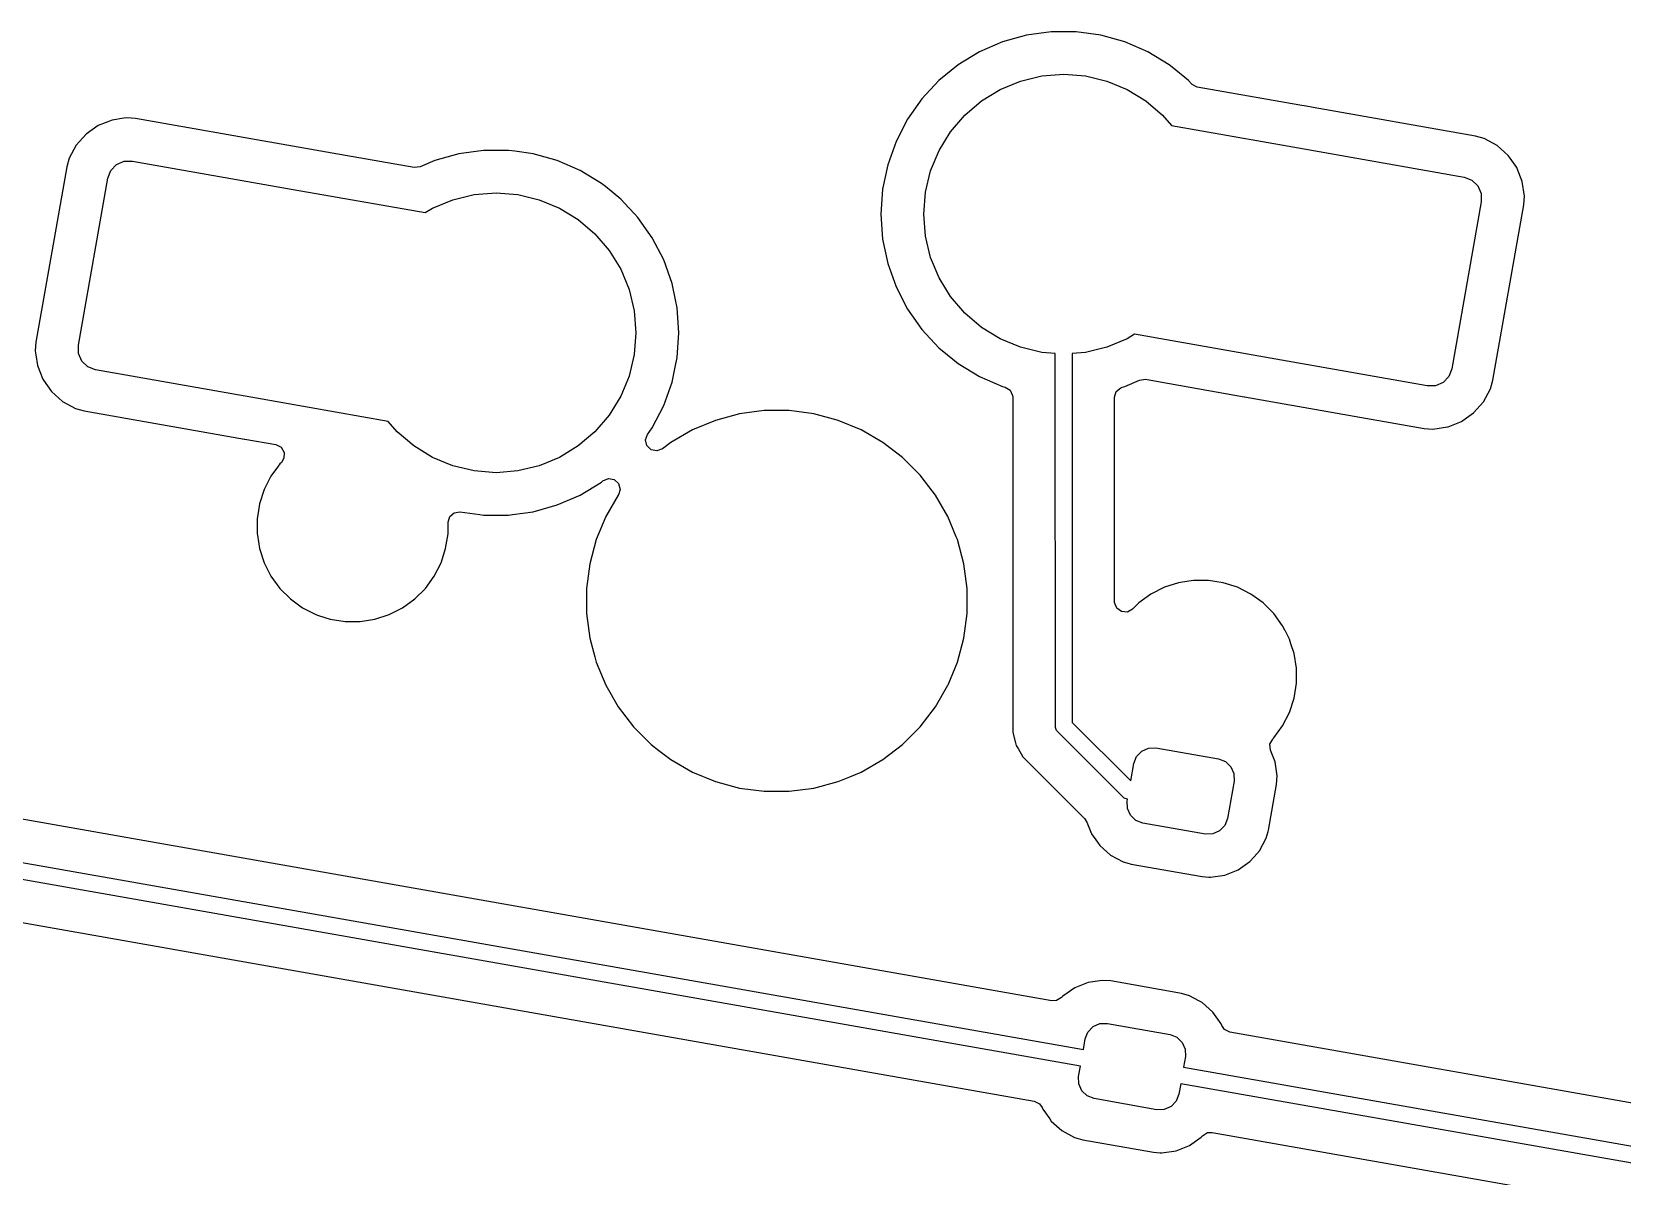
# Model space of a CAD drawing. Header units: millimetres. Extents: x 46 to 4458, y 59 to 1499.
# Drawn here: x 1763.87 to 1782.63, y 894.97 to 908.46 of the extents above; entities that cross this region are included whole.
import ezdxf

# ---------------------------------------------------------------- set-up
doc = ezdxf.new("R2010")
doc.units = ezdxf.units.MM
doc.layers.add('BLACK', color=7, linetype='Continuous')

msp = doc.modelspace()

# ---------------------------------------------------------------- linework, layer by layer
at = {"layer": 'BLACK', "linetype": 'Continuous'}
for p, q in [((1775.60228, 908.42327), (1775.31899, 908.34389)), ((1775.89374, 908.46333), (1775.60228, 908.42327)), ((1775.60228, 908.42327), (1775.60228, 908.42327)), ((1776.18793, 908.46333), (1775.89374, 908.46333)), ((1775.89374, 908.46333), (1775.89374, 908.46333)), ((1776.18794, 908.46333), (1776.18793, 908.46333)), ((1776.33366, 908.4433), (1776.18794, 908.46333)), ((1776.47939, 908.42327), (1776.33366, 908.4433)), ((1776.4794, 908.42327), (1776.47939, 908.42327)), ((1776.47939, 908.42327), (1776.47939, 908.42327)), ((1776.76268, 908.34389), (1776.4794, 908.42327)), ((1775.04916, 908.22669), (1774.79779, 908.07383)), ((1775.31899, 908.34389), (1775.04916, 908.22669)), ((1775.04916, 908.22669), (1775.04916, 908.22669)), ((1777.03251, 908.22669), (1776.76268, 908.34389)), ((1777.03252, 908.22669), (1777.03251, 908.22669)), ((1777.28388, 908.07383), (1777.03252, 908.22669)), ((1774.79779, 908.07383), (1774.56958, 907.88817)), ((1777.28389, 908.07383), (1777.28388, 908.07383)), ((1777.28388, 908.07383), (1777.28388, 908.07383)), ((1777.31872, 908.04549), (1777.28389, 908.07383)), ((1777.51209, 907.88817), (1777.31872, 908.04549)), ((1774.56958, 907.88817), (1774.36877, 907.67315)), ((1775.29175, 907.78299), (1775.53096, 907.88207)), ((1775.53096, 907.88207), (1775.78272, 907.94251)), ((1775.78272, 907.94251), (1776.04084, 907.96283)), ((1776.04084, 907.96283), (1776.29895, 907.94251)), ((1776.29895, 907.94251), (1776.55071, 907.88207)), ((1776.55071, 907.88207), (1776.78992, 907.78299)), ((1777.5121, 907.88816), (1777.51209, 907.88817)), ((1777.51209, 907.88817), (1777.51209, 907.88817)), ((1777.54783, 907.8499), (1777.5121, 907.88816)), ((1777.55431, 907.84345), (1777.54783, 907.8499)), ((1777.61692, 907.81243), (1777.55431, 907.84345)), ((1778.82627, 907.59919), (1777.61692, 907.81243)), ((1774.36877, 907.67315), (1774.19912, 907.43281)), ((1774.87411, 907.47955), (1775.07099, 907.64771)), ((1775.07099, 907.64771), (1775.29175, 907.78299)), ((1776.78992, 907.78299), (1777.01068, 907.64771)), ((1777.01068, 907.64771), (1777.20756, 907.47955)), ((1764.9577, 907.44354), (1764.81882, 907.42319)), ((1764.99242, 907.44862), (1764.9577, 907.44354)), ((1765.09546, 907.44111), (1764.99242, 907.44862)), ((1764.99242, 907.44862), (1764.99242, 907.44862)), ((1767.21225, 907.06787), (1765.09546, 907.44111)), ((1774.19911, 907.43281), (1774.06376, 907.17159)), ((1774.19912, 907.43281), (1774.19911, 907.43281)), ((1774.70596, 907.28267), (1774.87411, 907.47955)), ((1777.20756, 907.47955), (1777.3113, 907.35809)), ((1778.90145, 907.58593), (1778.82627, 907.59919)), ((1778.98157, 907.5718), (1778.90145, 907.58593)), ((1778.98158, 907.5718), (1778.98157, 907.5718)), ((1780.89955, 907.23361), (1778.98158, 907.5718)), ((1764.51207, 907.25779), (1764.39544, 907.12673)), ((1764.65578, 907.35842), (1764.51207, 907.25779)), ((1764.81882, 907.42319), (1764.65578, 907.35842)), ((1774.57068, 907.06191), (1774.70596, 907.28267)), ((1777.3113, 907.35809), (1778.74454, 907.10538)), ((1764.39544, 907.12673), (1764.31217, 906.97231)), ((1767.21282, 907.06777), (1767.21225, 907.06787)), ((1767.21225, 907.06787), (1767.21225, 907.06787)), ((1767.21283, 907.06777), (1767.21282, 907.06777)), ((1767.41322, 907.03243), (1767.21283, 907.06777)), ((1769.19914, 907.06458), (1768.90769, 907.02452)), ((1769.49334, 907.06458), (1769.19914, 907.06458)), ((1769.19914, 907.06458), (1769.19914, 907.06458)), ((1769.56925, 907.05415), (1769.49334, 907.06458)), ((1769.49334, 907.06458), (1769.49334, 907.06458)), ((1769.7848, 907.02452), (1769.56925, 907.05415)), ((1774.06376, 907.17159), (1773.96525, 906.89439)), ((1774.47159, 906.82271), (1774.57068, 907.06191)), ((1778.74454, 907.10538), (1778.74454, 907.10538)), ((1778.74454, 907.10538), (1780.76339, 906.7494)), ((1780.89956, 907.23361), (1780.89955, 907.23361)), ((1780.99896, 907.20542), (1780.89956, 907.23361)), ((1781.15338, 907.12215), (1780.99896, 907.20542)), ((1781.28444, 907.00552), (1781.15338, 907.12215)), ((1781.15338, 907.12215), (1781.15338, 907.12215)), ((1781.15338, 907.12215), (1781.15338, 907.12215)), ((1781.15338, 907.12215), (1781.15338, 907.12215)), ((1764.28398, 906.8729), (1763.91932, 904.80479)), ((1764.31217, 906.9723), (1764.28398, 906.87292)), ((1764.28398, 906.87292), (1764.28398, 906.8729)), ((1764.31217, 906.97231), (1764.31217, 906.9723)), ((1764.80355, 906.82766), (1764.871, 906.89812)), ((1764.871, 906.89812), (1764.96028, 906.9374)), ((1764.96028, 906.9374), (1765.05781, 906.93953)), ((1765.05781, 906.93953), (1766.95356, 906.60526)), ((1768.38088, 906.86181), (1767.41322, 907.03243)), ((1768.45182, 906.87019), (1768.38249, 906.86153)), ((1768.6244, 906.94515), (1768.45182, 906.87019)), ((1768.90768, 907.02452), (1768.6244, 906.94515)), ((1768.90769, 907.02452), (1768.90768, 907.02452)), ((1770.06809, 906.94515), (1769.7848, 907.02452)), ((1769.7848, 907.02452), (1769.7848, 907.02452)), ((1769.7848, 907.02452), (1769.7848, 907.02452)), ((1770.33792, 906.82795), (1770.06809, 906.94515)), ((1773.96524, 906.89437), (1773.90539, 906.60634)), ((1773.96525, 906.89439), (1773.96524, 906.89437)), ((1781.3077, 906.97231), (1781.28444, 907.00552)), ((1781.28444, 907.00552), (1781.28444, 907.00552)), ((1781.38507, 906.86181), (1781.3077, 906.97231)), ((1764.4209, 904.76713), (1764.76819, 906.73674)), ((1764.76819, 906.73674), (1764.80355, 906.82766)), ((1768.38249, 906.86153), (1768.38088, 906.86181)), ((1770.33792, 906.82794), (1770.33792, 906.82795)), ((1770.58929, 906.67508), (1770.33792, 906.82794)), ((1774.41115, 906.57095), (1774.47159, 906.82271)), ((1780.76339, 906.7494), (1780.85431, 906.71404)), ((1780.85431, 906.71404), (1780.92477, 906.64659)), ((1781.38858, 906.85296), (1781.38507, 906.86181)), ((1781.44984, 906.69877), (1781.38858, 906.85296)), ((1781.44984, 906.69876), (1781.44984, 906.69877)), ((1781.47527, 906.52517), (1781.44984, 906.69876)), ((1781.44984, 906.69876), (1781.44984, 906.69876)), ((1766.95356, 906.60526), (1766.95356, 906.60526)), ((1766.95356, 906.60526), (1768.50998, 906.33082)), ((1768.83636, 906.48333), (1769.08812, 906.54377)), ((1769.08812, 906.54377), (1769.34624, 906.56408)), ((1769.34624, 906.56408), (1769.60436, 906.54377)), ((1769.60436, 906.54377), (1769.85612, 906.48333)), ((1770.6358, 906.63724), (1770.58929, 906.67508)), ((1770.58929, 906.67508), (1770.58929, 906.67508)), ((1770.58929, 906.67508), (1770.58929, 906.67508)), ((1770.8175, 906.48942), (1770.6358, 906.63724)), ((1773.90539, 906.60634), (1773.88531, 906.31283)), ((1773.90539, 906.60634), (1773.90539, 906.60634)), ((1774.39084, 906.31283), (1774.41115, 906.57095)), ((1780.92477, 906.64659), (1780.96405, 906.55731)), ((1780.96405, 906.55731), (1780.96618, 906.45978)), ((1781.46776, 906.42212), (1781.47527, 906.52517)), ((1768.50998, 906.33082), (1768.59716, 906.38424)), ((1768.59716, 906.38424), (1768.83636, 906.48333)), ((1769.85612, 906.48333), (1770.09533, 906.38424)), ((1770.09533, 906.38424), (1770.31609, 906.24896)), ((1770.91186, 906.38839), (1770.8175, 906.48942)), ((1770.8175, 906.48942), (1770.8175, 906.48942)), ((1770.8175, 906.48942), (1770.8175, 906.48942)), ((1770.98242, 906.31283), (1770.91186, 906.38839)), ((1771.01831, 906.27441), (1770.98242, 906.31283)), ((1773.88531, 906.31283), (1773.90539, 906.01932)), ((1774.41115, 906.05471), (1774.39084, 906.31283)), ((1780.96618, 906.45978), (1780.61889, 904.49017)), ((1781.1031, 904.35401), (1781.46776, 906.42212)), ((1770.31609, 906.24896), (1770.51297, 906.08081)), ((1771.18796, 906.03407), (1771.01831, 906.27441)), ((1770.51297, 906.08081), (1770.68112, 905.88393)), ((1771.18796, 906.03406), (1771.18796, 906.03407)), ((1771.32331, 905.77285), (1771.18796, 906.03406)), ((1771.18796, 906.03406), (1771.18796, 906.03406)), ((1773.90539, 906.01932), (1773.90539, 906.01932)), ((1773.90539, 906.01932), (1773.96524, 905.73129)), ((1774.47159, 905.80295), (1774.41115, 906.05471)), ((1770.68112, 905.88393), (1770.8164, 905.66317)), ((1771.37523, 905.62678), (1771.32331, 905.77285)), ((1774.57068, 905.56374), (1774.47159, 905.80295)), ((1770.8164, 905.66317), (1770.91548, 905.42396)), ((1771.42183, 905.49564), (1771.37523, 905.62678)), ((1773.96524, 905.73129), (1773.96525, 905.73127)), ((1773.96525, 905.73127), (1774.06376, 905.45407)), ((1774.70596, 905.34298), (1774.57068, 905.56374)), ((1770.91548, 905.42396), (1770.97593, 905.1722)), ((1771.42184, 905.49563), (1771.42183, 905.49564)), ((1771.46192, 905.30273), (1771.42184, 905.49563)), ((1774.06376, 905.45407), (1774.19911, 905.19285)), ((1771.48169, 905.20759), (1771.46192, 905.30273)), ((1771.50177, 904.91408), (1771.48169, 905.20759)), ((1774.19911, 905.19285), (1774.19912, 905.19285)), ((1774.19912, 905.19285), (1774.36877, 904.95251)), ((1774.87411, 905.1461), (1774.70596, 905.34298)), ((1770.97593, 905.1722), (1770.99624, 904.91408)), ((1775.07099, 904.97795), (1774.87411, 905.1461)), ((1763.91932, 904.80478), (1763.91181, 904.70174)), ((1763.91932, 904.80479), (1763.91932, 904.80478)), ((1770.99624, 904.91408), (1770.97593, 904.65597)), ((1771.48169, 904.62057), (1771.50177, 904.91408)), ((1774.36877, 904.95251), (1774.56958, 904.73749)), ((1775.29175, 904.84267), (1775.07099, 904.97795)), ((1775.53096, 904.74359), (1775.29175, 904.84267)), ((1776.78992, 904.84267), (1776.55071, 904.74359)), ((1776.8771, 904.89609), (1776.78992, 904.84267)), ((1778.4089, 904.62599), (1776.8771, 904.89609)), ((1763.91181, 904.70174), (1763.91181, 904.70174)), ((1763.91181, 904.70174), (1763.9187, 904.65468)), ((1763.9187, 904.65468), (1763.93724, 904.52815)), ((1764.42302, 904.66961), (1764.4209, 904.76713)), ((1764.46231, 904.58032), (1764.42302, 904.66961)), ((1770.97593, 904.65597), (1770.91548, 904.4042)), ((1771.4584, 904.50851), (1771.48169, 904.62057)), ((1774.56958, 904.73749), (1774.6714, 904.65466)), ((1774.6714, 904.65466), (1774.79779, 904.55183)), ((1775.78272, 904.68314), (1775.53096, 904.74359)), ((1775.94136, 904.67066), (1775.78272, 904.68314)), ((1775.94276, 900.26078), (1775.94136, 904.67066)), ((1776.29895, 904.68314), (1776.13944, 904.67059)), ((1776.13944, 904.67059), (1776.14082, 900.31916)), ((1776.55071, 904.74359), (1776.29895, 904.68314)), ((1780.32927, 904.28738), (1778.4089, 904.62599)), ((1778.4089, 904.62599), (1778.4089, 904.62599)), ((1763.93724, 904.52815), (1764.00199, 904.36515)), ((1764.53277, 904.51287), (1764.46231, 904.58032)), ((1764.62369, 904.47751), (1764.53277, 904.51287)), ((1766.51944, 904.14324), (1764.62369, 904.47751)), ((1771.42184, 904.33254), (1771.4584, 904.50851)), ((1774.79779, 904.55183), (1774.79779, 904.55183)), ((1774.79779, 904.55183), (1774.79779, 904.55183)), ((1774.79779, 904.55183), (1775.04916, 904.39897)), ((1780.61889, 904.49017), (1780.58353, 904.39926)), ((1764.00199, 904.36515), (1764.00201, 904.3651)), ((1764.00201, 904.3651), (1764.00977, 904.35402)), ((1764.00977, 904.35402), (1764.10264, 904.22139)), ((1770.91548, 904.4042), (1770.8164, 904.165)), ((1771.32331, 904.05532), (1771.42183, 904.33253)), ((1771.42183, 904.33253), (1771.42184, 904.33254)), ((1771.42183, 904.33253), (1771.42183, 904.33253)), ((1775.04916, 904.39897), (1775.04916, 904.39897)), ((1775.04916, 904.39897), (1775.31899, 904.28176)), ((1775.31899, 904.28176), (1775.34979, 904.27313)), ((1775.34979, 904.27313), (1775.40903, 904.23609)), ((1776.66102, 904.22077), (1776.71383, 904.26653)), ((1776.71383, 904.26653), (1776.73188, 904.27313)), ((1776.73188, 904.27313), (1776.76268, 904.28176)), ((1776.76268, 904.28176), (1776.93526, 904.35673)), ((1776.93526, 904.35673), (1777.00459, 904.36538)), ((1777.00459, 904.36538), (1777.00619, 904.36511)), ((1777.00619, 904.36511), (1777.06913, 904.35401)), ((1777.06913, 904.35401), (1778.16796, 904.16026)), ((1780.42679, 904.28951), (1780.32927, 904.28738)), ((1780.51608, 904.32879), (1780.42679, 904.28951)), ((1780.58353, 904.39926), (1780.51608, 904.32879)), ((1780.99164, 904.10018), (1781.07491, 904.25461)), ((1781.07491, 904.25461), (1781.1031, 904.35401)), ((1764.10264, 904.22139), (1764.10264, 904.22139)), ((1764.10264, 904.22139), (1764.23369, 904.10476)), ((1764.23369, 904.10476), (1764.23369, 904.10476)), ((1764.23369, 904.10476), (1764.2337, 904.10476)), ((1764.2337, 904.10476), (1764.2337, 904.10476)), ((1764.2337, 904.10476), (1764.38812, 904.02149)), ((1768.07578, 903.86882), (1766.51944, 904.14324)), ((1766.51944, 904.14324), (1766.51944, 904.14324)), ((1770.8164, 904.165), (1770.68112, 903.94424)), ((1771.18796, 903.79411), (1771.32331, 904.05532)), ((1775.40903, 904.23609), (1775.43885, 904.1729)), ((1775.43885, 904.1729), (1775.44034, 904.15373)), ((1775.44034, 904.15373), (1775.44034, 900.36696)), ((1776.64134, 904.15373), (1776.66102, 904.22077)), ((1776.64134, 901.74122), (1776.64134, 904.15373)), ((1778.16796, 904.16026), (1778.16797, 904.16025)), ((1778.16797, 904.16025), (1778.17425, 904.15915)), ((1778.17425, 904.15915), (1778.17426, 904.15914)), ((1778.17426, 904.15914), (1780.29161, 903.7858)), ((1780.87501, 903.96912), (1780.99164, 904.10018)), ((1764.38812, 904.02149), (1764.48753, 903.9933)), ((1764.48753, 903.9933), (1766.37909, 903.65977)), ((1768.17952, 903.74736), (1768.07578, 903.86882)), ((1770.68112, 903.94424), (1770.51297, 903.74736)), ((1771.9343, 903.88092), (1771.6625, 903.76834)), ((1772.2185, 903.95707), (1771.9343, 903.88092)), ((1772.51018, 903.99547), (1772.2185, 903.95707)), ((1772.51019, 903.99547), (1772.51018, 903.99547)), ((1772.51018, 903.99547), (1772.51018, 903.99547)), ((1772.8044, 903.99547), (1772.51019, 903.99547)), ((1772.80441, 903.99547), (1772.8044, 903.99547)), ((1772.8044, 903.99547), (1772.8044, 903.99547)), ((1773.09609, 903.95707), (1772.80441, 903.99547)), ((1773.36825, 903.88414), (1773.09609, 903.95707)), ((1773.09609, 903.95707), (1773.09609, 903.95707)), ((1773.09609, 903.95707), (1773.09609, 903.95707)), ((1773.38029, 903.88092), (1773.36825, 903.88414)), ((1773.65209, 903.76834), (1773.38029, 903.88092)), ((1780.57425, 903.8061), (1780.7313, 903.86849)), ((1780.7313, 903.86849), (1780.79256, 903.91139)), ((1780.79256, 903.91139), (1780.87501, 903.96912)), ((1768.3764, 903.5792), (1768.17952, 903.74736)), ((1770.51297, 903.74736), (1770.31609, 903.5792)), ((1771.11013, 903.65155), (1771.13261, 903.71568)), ((1771.13261, 903.71568), (1771.18796, 903.79411)), ((1771.66248, 903.76833), (1771.4077, 903.62123)), ((1771.6625, 903.76834), (1771.66248, 903.76833)), ((1773.6521, 903.76833), (1773.65209, 903.76834)), ((1773.90688, 903.62123), (1773.6521, 903.76833)), ((1780.29161, 903.7858), (1780.39466, 903.77829)), ((1780.39466, 903.77829), (1780.56825, 903.80372)), ((1780.56825, 903.80372), (1780.57425, 903.8061)), ((1766.37909, 903.65977), (1766.3791, 903.65977)), ((1766.3791, 903.65977), (1766.38538, 903.65866)), ((1766.38538, 903.65866), (1766.38538, 903.65866)), ((1766.38538, 903.65866), (1766.74829, 903.59467)), ((1766.74829, 903.59467), (1766.81089, 903.56364)), ((1766.81089, 903.56364), (1766.84678, 903.5037)), ((1766.84678, 903.5037), (1766.84457, 903.43386)), ((1768.59716, 903.44392), (1768.3764, 903.5792)), ((1770.31609, 903.5792), (1770.09533, 903.44392)), ((1771.12579, 903.58346), (1771.11013, 903.65155)), ((1771.17578, 903.53465), (1771.12579, 903.58346)), ((1771.24423, 903.52061), (1771.17578, 903.53465)), ((1771.3094, 903.5458), (1771.24423, 903.52061)), ((1771.4077, 903.62123), (1771.3094, 903.5458)), ((1771.4077, 903.62123), (1771.4077, 903.62123)), ((1773.90689, 903.62123), (1773.90688, 903.62123)), ((1773.90688, 903.62123), (1773.90688, 903.62123)), ((1773.9069, 903.62122), (1773.90689, 903.62123)), ((1774.1403, 903.44212), (1773.9069, 903.62122)), ((1773.9069, 903.62122), (1773.9069, 903.62122)), ((1766.77027, 903.33102), (1766.69186, 903.2231)), ((1766.79599, 903.36642), (1766.77027, 903.33102)), ((1766.81444, 903.38487), (1766.79599, 903.36642)), ((1766.79599, 903.36642), (1766.79599, 903.36642)), ((1766.79599, 903.36642), (1766.79599, 903.36642)), ((1766.84457, 903.43386), (1766.81444, 903.38487)), ((1768.83636, 903.34484), (1768.59716, 903.44392)), ((1769.08812, 903.2844), (1768.83636, 903.34484)), ((1769.85612, 903.34484), (1769.60436, 903.2844)), ((1770.09533, 903.44392), (1769.85612, 903.34484)), ((1774.14031, 903.44212), (1774.1403, 903.44212)), ((1774.34834, 903.23409), (1774.14031, 903.44212)), ((1766.69186, 903.2231), (1766.61143, 903.06525)), ((1769.34624, 903.26408), (1769.08812, 903.2844)), ((1769.60436, 903.2844), (1769.34624, 903.26408)), ((1770.33792, 903.00022), (1770.58929, 903.15308)), ((1770.58929, 903.15308), (1770.60688, 903.1674)), ((1770.60688, 903.1674), (1770.6713, 903.19443)), ((1770.6713, 903.19443), (1770.74012, 903.18235)), ((1770.74012, 903.18235), (1770.79148, 903.13498)), ((1770.79148, 903.13498), (1770.80908, 903.06736)), ((1774.34834, 903.23408), (1774.34834, 903.23409)), ((1774.45069, 903.10071), (1774.34834, 903.23408)), ((1766.61143, 903.06524), (1766.55668, 902.89676)), ((1766.61143, 903.06525), (1766.61143, 903.06524)), ((1770.06808, 902.88302), (1770.33792, 903.00022)), ((1770.78714, 903.00068), (1770.64003, 902.74588)), ((1770.78825, 903.00233), (1770.78714, 903.00068)), ((1770.78844, 903.00292), (1770.78825, 903.00233)), ((1770.78917, 903.00418), (1770.78844, 903.00292)), ((1770.80908, 903.06736), (1770.78889, 903.00434)), ((1770.78889, 903.00434), (1770.78917, 903.00418)), ((1774.52745, 903.00067), (1774.45069, 903.10071)), ((1774.52745, 903.00066), (1774.52745, 903.00067)), ((1774.67455, 902.74588), (1774.52745, 903.00066)), ((1766.54006, 902.79178), (1766.52897, 902.72178)), ((1766.55668, 902.89676), (1766.54006, 902.79178)), ((1768.77997, 902.67899), (1768.79965, 902.74603)), ((1768.79965, 902.74603), (1768.85246, 902.79178)), ((1768.85246, 902.79178), (1768.92085, 902.80183)), ((1768.92085, 902.80183), (1769.15329, 902.76988)), ((1769.15329, 902.76988), (1769.19914, 902.76358)), ((1769.19914, 902.76358), (1769.19914, 902.76358)), ((1769.19914, 902.76358), (1769.49334, 902.76358)), ((1769.49334, 902.76358), (1769.53919, 902.76988)), ((1769.53919, 902.76988), (1769.7848, 902.80364)), ((1769.7848, 902.80364), (1770.06808, 902.88302)), ((1770.64003, 902.74587), (1770.52744, 902.47407)), ((1770.64003, 902.74588), (1770.64003, 902.74587)), ((1774.67456, 902.74587), (1774.67455, 902.74588)), ((1774.77402, 902.50575), (1774.67456, 902.74587)), ((1766.52897, 902.72178), (1766.52897, 902.54463)), ((1768.77997, 902.54463), (1768.77997, 902.67899)), ((1766.52897, 902.54463), (1766.53184, 902.52648)), ((1766.53184, 902.52648), (1766.55668, 902.36965)), ((1766.55668, 902.36965), (1766.61143, 902.20117)), ((1768.69751, 902.20116), (1768.75226, 902.36965)), ((1768.75226, 902.36965), (1768.77997, 902.54463)), ((1770.52744, 902.47407), (1770.45129, 902.18987)), ((1774.78714, 902.47406), (1774.77402, 902.50575)), ((1774.86329, 902.18987), (1774.78714, 902.47406)), ((1766.61143, 902.20117), (1766.61143, 902.20116)), ((1766.61143, 902.20116), (1766.68049, 902.06563)), ((1768.61708, 902.04331), (1768.69751, 902.20116)), ((1770.45129, 902.18987), (1770.41289, 901.89819)), ((1774.90169, 901.89818), (1774.86329, 902.18987)), ((1766.68049, 902.06563), (1766.69186, 902.04331)), ((1766.69186, 902.04331), (1766.79599, 901.89999)), ((1768.51295, 901.89999), (1768.61708, 902.04331)), ((1777.57154, 901.99444), (1777.5154, 901.98555)), ((1777.74869, 901.99444), (1777.57154, 901.99444)), ((1777.8234, 901.98261), (1777.74869, 901.99444)), ((1766.79599, 901.89999), (1766.92126, 901.77472)), ((1768.38768, 901.77472), (1768.51295, 901.89999)), ((1770.41289, 901.89819), (1770.41289, 901.89817)), ((1770.41289, 901.89817), (1770.41289, 901.60397)), ((1774.90169, 901.60397), (1774.90169, 901.89818)), ((1777.07022, 901.83155), (1776.99701, 901.77836)), ((1777.22807, 901.91198), (1777.07022, 901.83155)), ((1777.22808, 901.91198), (1777.22807, 901.91198)), ((1777.39656, 901.96672), (1777.22808, 901.91198)), ((1777.5154, 901.98555), (1777.39656, 901.96672)), ((1777.92367, 901.96672), (1777.8234, 901.98261)), ((1778.09215, 901.91198), (1777.92367, 901.96672)), ((1778.09216, 901.91198), (1778.09215, 901.91198)), ((1778.25001, 901.83155), (1778.09216, 901.91198)), ((1778.39333, 901.72742), (1778.25001, 901.83155)), ((1766.92126, 901.77472), (1767.06458, 901.67059)), ((1767.06458, 901.67059), (1767.11799, 901.64337)), ((1767.11799, 901.64337), (1767.22243, 901.59016)), ((1768.08651, 901.59016), (1768.24436, 901.67059)), ((1768.24436, 901.67059), (1768.38768, 901.77472)), ((1776.64165, 901.73237), (1776.64134, 901.74122)), ((1776.66607, 901.66691), (1776.64165, 901.73237)), ((1776.722, 901.62504), (1776.66607, 901.66691)), ((1776.79169, 901.62005), (1776.722, 901.62504)), ((1776.85302, 901.65354), (1776.79169, 901.62005)), ((1776.9269, 901.72742), (1776.85302, 901.65354)), ((1776.99701, 901.77836), (1776.9269, 901.72742)), ((1776.9269, 901.72742), (1776.9269, 901.72742)), ((1776.9269, 901.72742), (1776.9269, 901.72742)), ((1778.5186, 901.60215), (1778.39333, 901.72742)), ((1767.22243, 901.59016), (1767.22243, 901.59016)), ((1767.22243, 901.59016), (1767.25345, 901.58008)), ((1767.25345, 901.58008), (1767.39091, 901.53542)), ((1767.39091, 901.53542), (1767.56589, 901.5077)), ((1767.56589, 901.5077), (1767.56589, 901.5077)), ((1767.56589, 901.5077), (1767.74305, 901.5077)), ((1767.74305, 901.5077), (1767.91802, 901.53542)), ((1767.74305, 901.5077), (1767.74305, 901.5077)), ((1767.91802, 901.53542), (1768.08651, 901.59016)), ((1770.41289, 901.60397), (1770.41289, 901.60396)), ((1770.41289, 901.60396), (1770.45125, 901.31257)), ((1774.86329, 901.31227), (1774.90169, 901.60397)), ((1778.62273, 901.45883), (1778.5186, 901.60215)), ((1778.65401, 901.39744), (1778.62273, 901.45883)), ((1770.45125, 901.31257), (1770.45129, 901.31227)), ((1770.45129, 901.31227), (1770.51059, 901.09097)), ((1774.78714, 901.02808), (1774.86329, 901.31227)), ((1778.65589, 901.39374), (1778.65401, 901.39744)), ((1778.70316, 901.30098), (1778.65589, 901.39374)), ((1778.72171, 901.24389), (1778.70316, 901.30098)), ((1778.70316, 901.30098), (1778.70316, 901.30098)), ((1778.7579, 901.13249), (1778.72171, 901.24389)), ((1770.51059, 901.09097), (1770.52744, 901.02808)), ((1778.78562, 900.95752), (1778.7579, 901.13249)), ((1770.52744, 901.02808), (1770.64003, 900.75628)), ((1774.67689, 900.7619), (1774.78714, 901.02808)), ((1774.78714, 901.02808), (1774.78714, 901.02808)), ((1774.78714, 901.02808), (1774.78714, 901.02808)), ((1778.78562, 900.78036), (1778.78562, 900.95752)), ((1770.64003, 900.75628), (1770.64003, 900.75626)), ((1770.64003, 900.75626), (1770.78713, 900.50148)), ((1774.52745, 900.50147), (1774.67455, 900.75627)), ((1774.67455, 900.75627), (1774.67689, 900.7619)), ((1778.7579, 900.60538), (1778.78562, 900.78036)), ((1770.78713, 900.50148), (1770.78714, 900.50147)), ((1770.78714, 900.50147), (1770.96624, 900.26806)), ((1774.34834, 900.26806), (1774.52745, 900.50147)), ((1778.70316, 900.4369), (1778.7579, 900.60538)), ((1775.44034, 900.36696), (1775.44034, 900.36694)), ((1775.44034, 900.36694), (1775.44034, 900.20124)), ((1776.14082, 900.31916), (1776.8324, 899.62998)), ((1778.62273, 900.27905), (1778.70316, 900.4369)), ((1770.96624, 900.26806), (1770.96625, 900.26806)), ((1770.96625, 900.26806), (1771.17428, 900.06003)), ((1774.1403, 900.06002), (1774.34834, 900.26806)), ((1775.44034, 900.20124), (1775.44033, 900.20124)), ((1775.44033, 900.20124), (1775.47356, 900.07726)), ((1775.95769, 900.22474), (1775.94276, 900.26078)), ((1775.97013, 900.20958), (1775.95769, 900.22474)), ((1776.75567, 899.42676), (1775.97013, 900.20958)), ((1778.47387, 900.06112), (1778.50605, 900.12313)), ((1778.50605, 900.12313), (1778.50789, 900.12501)), ((1778.50789, 900.12501), (1778.51859, 900.13572)), ((1778.51859, 900.13572), (1778.51859, 900.13572)), ((1778.51859, 900.13572), (1778.5186, 900.13572)), ((1778.5186, 900.13572), (1778.62273, 900.27905)), ((1775.90289, 897.03635), (1759.23995, 899.97448)), ((1771.17428, 900.06003), (1771.17428, 900.06002)), ((1771.17428, 900.06002), (1771.26791, 899.98817)), ((1771.26791, 899.98817), (1771.4077, 899.88092)), ((1773.90689, 899.88092), (1774.1403, 900.06002)), ((1775.47356, 900.07726), (1775.48126, 900.04851)), ((1775.48126, 900.04851), (1775.49597, 900.02303)), ((1775.49597, 900.02303), (1775.50323, 900.01046)), ((1775.50323, 900.01046), (1775.50323, 900.01046)), ((1775.50323, 900.01046), (1775.56031, 899.91158)), ((1776.90049, 899.9175), (1776.96119, 899.98091)), ((1776.96119, 899.98091), (1777.04155, 900.01627)), ((1777.04155, 900.01627), (1777.12932, 900.01819)), ((1777.12932, 900.01819), (1777.86793, 899.88795)), ((1778.48032, 899.99155), (1778.47387, 900.06112)), ((1778.5344, 899.85542), (1778.48032, 899.99155)), ((1771.4077, 899.88092), (1771.4077, 899.88091)), ((1771.4077, 899.88091), (1771.66248, 899.73381)), ((1773.6521, 899.73381), (1773.90689, 899.88092)), ((1775.56031, 899.91158), (1775.56032, 899.91158)), ((1775.56032, 899.91158), (1775.67919, 899.79271)), ((1775.67919, 899.79271), (1775.67919, 899.7927)), ((1775.67919, 899.7927), (1776.28783, 899.18407)), ((1776.8324, 899.62998), (1776.86867, 899.83568)), ((1776.86867, 899.83568), (1776.90049, 899.9175)), ((1777.86793, 899.88795), (1777.94975, 899.85613)), ((1777.94975, 899.85613), (1778.01316, 899.79542)), ((1778.01316, 899.79542), (1778.04852, 899.71507)), ((1778.55898, 899.68761), (1778.5344, 899.85542)), ((1758.69477, 899.56046), (1776.2737, 896.46143)), ((1771.66248, 899.73381), (1771.6625, 899.73381)), ((1771.6625, 899.73381), (1771.9343, 899.62122)), ((1771.9343, 899.62122), (1771.9343, 899.62122)), ((1771.9343, 899.62122), (1771.93431, 899.62122)), ((1771.93431, 899.62122), (1772.21849, 899.54507)), ((1773.09609, 899.54507), (1773.38028, 899.62122)), ((1773.38028, 899.62122), (1773.51939, 899.67884)), ((1773.51939, 899.67884), (1773.65209, 899.73381)), ((1773.65209, 899.73381), (1773.65209, 899.73381)), ((1773.65209, 899.73381), (1773.6521, 899.73381)), ((1778.05044, 899.6273), (1777.97229, 899.18413)), ((1778.04852, 899.71507), (1778.05044, 899.6273)), ((1778.4568, 899.04962), (1778.55173, 899.588)), ((1778.55173, 899.588), (1778.55898, 899.68761)), ((1776.2393, 896.26636), (1758.66038, 899.36539)), ((1772.21849, 899.54507), (1772.51019, 899.50667)), ((1772.51019, 899.50667), (1772.51019, 899.50667)), ((1772.51019, 899.50667), (1772.80439, 899.50667)), ((1772.80439, 899.50667), (1772.8044, 899.50667)), ((1772.8044, 899.50667), (1773.09609, 899.54507)), ((1776.79172, 899.41183), (1776.75567, 899.42676)), ((1776.79053, 899.39251), (1776.79389, 899.41161)), ((1776.79244, 899.30474), (1776.79053, 899.39251)), ((1776.79389, 899.41161), (1776.79172, 899.41183)), ((1776.28783, 899.18407), (1776.31538, 899.14217)), ((1776.8278, 899.22439), (1776.79244, 899.30474)), ((1776.89121, 899.16368), (1776.8278, 899.22439)), ((1777.97229, 899.18413), (1777.94048, 899.10231)), ((1776.31538, 899.14217), (1776.36917, 899.00678)), ((1776.36917, 899.00678), (1776.36917, 899.00678)), ((1776.36917, 899.00678), (1776.36917, 899.00677)), ((1776.36917, 899.00677), (1776.43898, 898.90707)), ((1776.97304, 899.13186), (1776.89121, 899.16368)), ((1777.71164, 899.00162), (1776.97304, 899.13186)), ((1777.79941, 899.00354), (1777.71164, 899.00162)), ((1777.87977, 899.0389), (1777.79941, 899.00354)), ((1777.94048, 899.10231), (1777.87977, 899.0389)), ((1778.42954, 898.95352), (1778.45222, 899.03347)), ((1778.45222, 899.03347), (1778.4568, 899.04961)), ((1778.4568, 899.04961), (1778.4568, 899.04962)), ((1776.43898, 898.90707), (1776.46645, 898.86785)), ((1776.46645, 898.86785), (1776.46645, 898.86785)), ((1776.46645, 898.86785), (1776.59314, 898.7551)), ((1778.28542, 898.73274), (1778.34905, 898.80424)), ((1778.34905, 898.80424), (1778.42954, 898.95352)), ((1759.0314, 898.79172), (1775.69434, 895.8536)), ((1776.59314, 898.7551), (1776.59314, 898.7551)), ((1776.59314, 898.7551), (1776.59314, 898.7551)), ((1776.59314, 898.7551), (1776.74242, 898.67461)), ((1776.74242, 898.67461), (1776.78445, 898.66269)), ((1776.78445, 898.66269), (1776.8385, 898.64736)), ((1776.8385, 898.64736), (1776.83851, 898.64736)), ((1776.83851, 898.64736), (1776.83851, 898.64736)), ((1776.83851, 898.64736), (1777.67234, 898.50033)), ((1778.09738, 898.58027), (1778.23631, 898.67755)), ((1778.23631, 898.67755), (1778.23673, 898.67803)), ((1778.23673, 898.67803), (1778.28542, 898.73274)), ((1777.67234, 898.50033), (1777.75203, 898.49453)), ((1777.75203, 898.49453), (1777.77196, 898.49307)), ((1777.77196, 898.49307), (1777.93976, 898.51765)), ((1777.77196, 898.49307), (1777.77196, 898.49308)), ((1777.77196, 898.49308), (1777.77196, 898.49307)), ((1777.93976, 898.51765), (1778.09738, 898.58027)), ((1776.17054, 897.18967), (1776.03162, 897.0924)), ((1776.32816, 897.25229), (1776.17054, 897.18967)), ((1776.49597, 897.27687), (1776.32816, 897.25229)), ((1776.32816, 897.25229), (1776.32816, 897.25229)), ((1776.59558, 897.26961), (1776.49597, 897.27687)), ((1777.4294, 897.12259), (1776.59558, 897.26961)), ((1777.42942, 897.12258), (1777.4294, 897.12259)), ((1777.52549, 897.09534), (1777.42942, 897.12258)), ((1775.95778, 897.03904), (1775.90289, 897.03635)), ((1776.01705, 897.07603), (1775.95778, 897.03904)), ((1776.03162, 897.09239), (1776.01705, 897.07603)), ((1776.03162, 897.0924), (1776.03162, 897.09239)), ((1777.5255, 897.09534), (1777.52549, 897.09534)), ((1777.5255, 897.09533), (1777.5255, 897.09534)), ((1777.63479, 897.03641), (1777.5255, 897.09533)), ((1777.67478, 897.01484), (1777.63479, 897.03641)), ((1777.80147, 896.9021), (1777.67478, 897.01484)), ((1776.38816, 896.73105), (1776.46851, 896.76641)), ((1776.46851, 896.76641), (1776.55628, 896.76832)), ((1776.55628, 896.76832), (1777.29489, 896.63808)), ((1777.89875, 896.76317), (1777.80147, 896.9021)), ((1777.80147, 896.9021), (1777.80147, 896.9021)), ((1777.89875, 896.76316), (1777.89875, 896.76317)), ((1777.90683, 896.74282), (1777.89875, 896.76316)), ((1777.89875, 896.76316), (1777.89875, 896.76316)), ((1777.93794, 896.69751), (1777.90683, 896.74282)), ((1776.2737, 896.46143), (1776.29563, 896.58581)), ((1776.29563, 896.58581), (1776.32745, 896.66763)), ((1776.32745, 896.66763), (1776.38816, 896.73105)), ((1777.29489, 896.63808), (1777.37671, 896.60627)), ((1777.37671, 896.60627), (1777.44013, 896.54556)), ((1778.00054, 896.66648), (1777.93794, 896.69751)), ((1794.66348, 893.72836), (1778.00054, 896.66648)), ((1777.44013, 896.54556), (1777.47548, 896.4652)), ((1777.4774, 896.37743), (1777.45547, 896.25309)), ((1777.47548, 896.4652), (1777.4774, 896.37743)), ((1776.21749, 896.14265), (1776.2393, 896.26636)), ((1777.45547, 896.25309), (1795.03439, 893.15406)), ((1776.2194, 896.05488), (1776.21749, 896.14265)), ((1776.25476, 895.97452), (1776.2194, 896.05488)), ((1777.42108, 896.05802), (1777.39926, 895.93427)), ((1795, 892.95899), (1777.42108, 896.05802)), ((1775.69434, 895.8536), (1775.75694, 895.82257)), ((1775.75694, 895.82257), (1775.78805, 895.77727)), ((1776.31818, 895.91381), (1776.25476, 895.97452)), ((1776.4, 895.88199), (1776.31818, 895.91381)), ((1777.1386, 895.75176), (1776.4, 895.88199)), ((1777.36744, 895.85245), (1777.30673, 895.78903)), ((1777.39926, 895.93427), (1777.36744, 895.85245)), ((1775.78805, 895.77727), (1775.79571, 895.75799)), ((1775.79571, 895.75799), (1775.79614, 895.75691)), ((1775.79614, 895.75691), (1775.87562, 895.64339)), ((1775.87562, 895.64339), (1775.89341, 895.61798)), ((1775.89341, 895.61798), (1775.89341, 895.61798)), ((1775.89341, 895.61798), (1776.0201, 895.50524)), ((1777.22637, 895.75367), (1777.1386, 895.75176)), ((1777.30673, 895.78903), (1777.22637, 895.75367)), ((1776.0201, 895.50524), (1776.0201, 895.50523)), ((1776.0201, 895.50523), (1776.02011, 895.50523)), ((1776.02011, 895.50523), (1776.16939, 895.42474)), ((1777.52434, 895.33041), (1777.66327, 895.42768)), ((1777.66327, 895.42768), (1777.67783, 895.44404)), ((1777.67783, 895.44404), (1777.7371, 895.48104)), ((1777.7371, 895.48104), (1777.79199, 895.48373)), ((1777.79199, 895.48373), (1794.45493, 892.5456)), ((1776.16939, 895.42474), (1776.21141, 895.41282)), ((1776.21141, 895.41282), (1776.26546, 895.3975)), ((1776.26546, 895.3975), (1776.26547, 895.39749)), ((1776.26547, 895.39749), (1776.26548, 895.39749)), ((1776.26548, 895.39749), (1777.0993, 895.25047)), ((1777.0993, 895.25047), (1777.179, 895.24466)), ((1777.179, 895.24466), (1777.19892, 895.24321)), ((1777.19892, 895.24321), (1777.36673, 895.26779)), ((1777.19892, 895.24321), (1777.19892, 895.24321)), ((1777.19892, 895.24321), (1777.19892, 895.24321)), ((1777.36673, 895.26779), (1777.52434, 895.33041))]:
    msp.add_line(p, q, dxfattribs=at)

doc.saveas('drawing.dxf')
